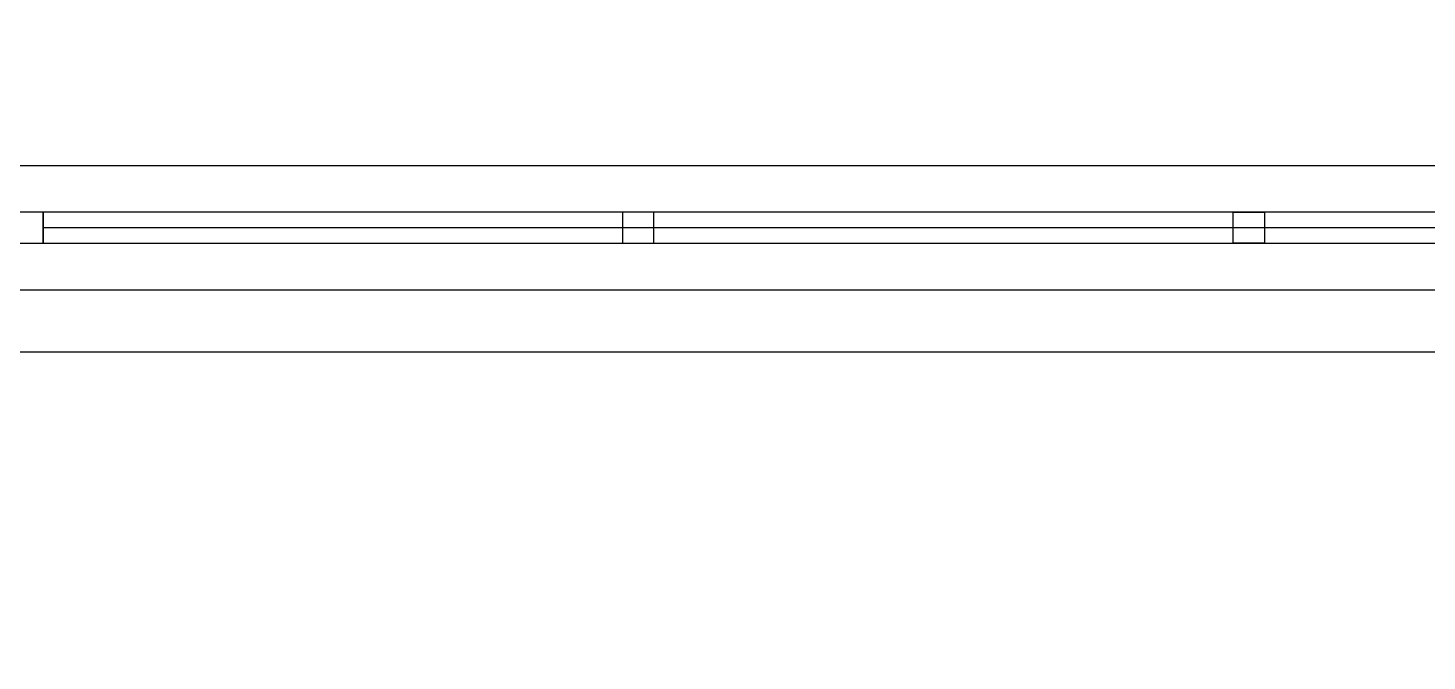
# Model space of a CAD drawing. Header units: metres. Extents: x -658 to -58, y -713 to -118.
# Drawn here: x -79.425 to -77.172, y -133.549 to -132.53 of the extents above; entities that cross this region are included whole.
import ezdxf

# ---------------------------------------------------------------- set-up
doc = ezdxf.new("R2010")
doc.units = ezdxf.units.M
doc.header["$LTSCALE"] = 100
doc.layers.add('plan', color=8, linetype='Continuous')

# ---------------------------------------------------------------- blocks, each defined once
blk = doc.blocks.new('*U118')
blk.add_line((3.95, 0), (0.05, 0))
for points in [[(0.05, 0.025), (0, 0.025), (0, -0.025), (0.05, -0.025)], [(3.95, -0.025), (3.95, 0.025), (0.05, 0.025), (0.05, -0.025)]]:
    blk.add_lwpolyline(points, close=True)
blk = doc.blocks.new('A$Cc2be8e3e')
at = {"layer": 'plan'}
for p, q in [((-10.0028, 15.7095), (-6.0028, 15.7095)), ((-10.0028, 15.5095), (-6.0028, 15.5095))]:
    blk.add_line(p, q, dxfattribs=at)
blk.add_lwpolyline([(-1.8028, 1.2095), (-1.4028, 1.2095), (-1.4028, 4.2095), (-1.7028, 4.2095), (-1.7028, 12.5595), (-1.4028, 12.5595), (-1.4028, 16.4595), (-1.7028, 16.4595), (-1.7028, 21.4095), (-11.1028, 21.4095), (-11.1028, 15.4095), (-2.1028, 15.4095), (-2.1028, 12.5595), (-2.0028, 12.5595)], dxfattribs=at)
for points in [[(-8.9695, 15.6345), (-9.0195, 15.6345), (-9.0195, 15.5845), (-8.9695, 15.5845)], [(-8.0361, 15.6345), (-7.9861, 15.6345), (-7.9861, 15.5845), (-8.0361, 15.5845)]]:
    blk.add_lwpolyline(points, close=True, dxfattribs=at)
blk.add_blockref('*U118', (-10.0028, 15.6095), dxfattribs=at)

msp = doc.modelspace()

# ---------------------------------------------------------------- block references
at = {"layer": 'plan'}
msp.add_blockref('A$Cc2be8e3e', (-69.4477, -148.4607), dxfattribs=at)

doc.saveas('drawing.dxf')
